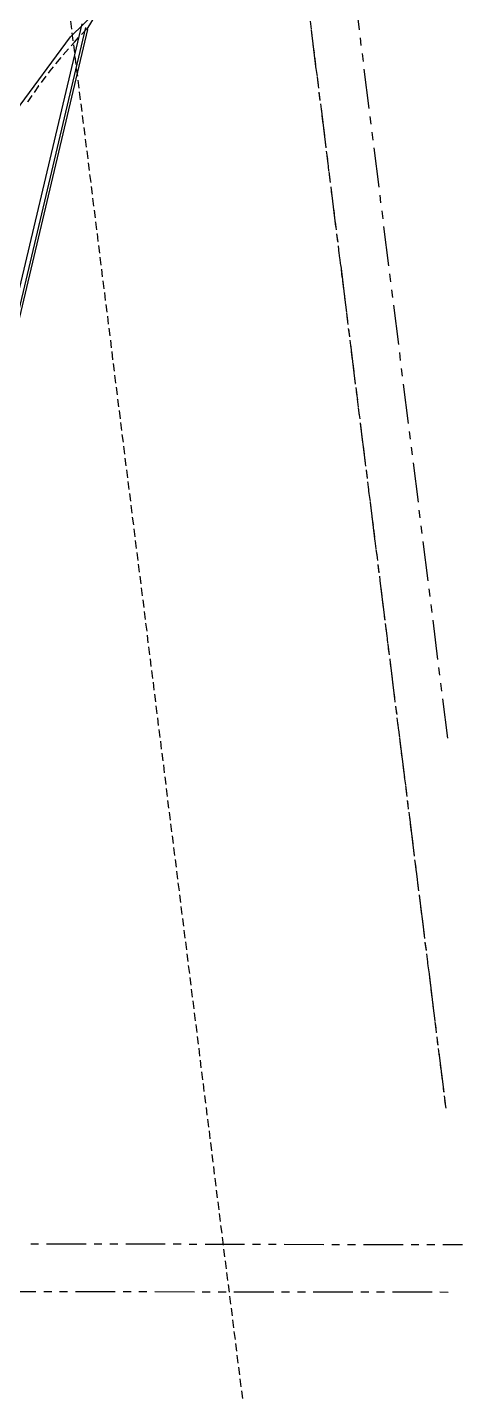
# Model space of a CAD drawing. Header units: feet. Extents: x -84 to 198, y -22 to 181.
# Drawn here: x 133.7 to 161.1, y -0.1 to 86.3 of the extents above; entities that cross this region are included whole.
import ezdxf

# ---------------------------------------------------------------- set-up
doc = ezdxf.new("R2010")
doc.units = ezdxf.units.FT
doc.layers.add('A-AREA-COMUN', color=252, linetype='CONTINUOUS')
doc.layers.add('A-LINEA', color=7, linetype='CONTINUOUS')

msp = doc.modelspace()

# ---------------------------------------------------------------- linework, layer by layer
at = {"layer": 'A-AREA-COMUN'}
msp.add_lwpolyline([(132.928, 81.0133), (136.4, 85.7244), (138.88, 88.16), (138.96, 88.8), (139.68, 89.7244), (140.24, 89.8844), (141.92, 92.5333), (143.2, 95.1289), (144.16, 97.7244), (145.952, 104.5689), (147.168, 110.9333), (147.712, 116.0178), (146.912, 109.8489), (146, 105.3689), (144.72, 105.3689), (138.64, 106.7733), (138.48, 106.5244), (137.792, 106.5244), (137.76, 106.2933), (136.72, 106.2933), (135.488, 106.6133), (135.36, 106.1689), (133.568, 106.1689)], dxfattribs=at)
at = {"layer": 'A-LINEA'}
for p, q in [((137.4514, 86.2068), (144.4985, 97.8196)), ((137.4514, 86.2068), (144.4985, 97.8196)), ((137.4514, 86.2068), (144.4985, 97.8196)), ((137.4514, 86.2068), (144.4985, 97.8196)), ((154.2933, 88.6444), (154.6, 86.1644)), ((137.1004, 86.5542), (130.2222, 57.4874)), ((137.1004, 86.5542), (130.2222, 57.4874)), ((137.1004, 86.5542), (130.2222, 57.4874)), ((137.1004, 86.5542), (130.2222, 57.4874)), ((137.1004, 86.5542), (130.2222, 57.4874)), ((137.1004, 86.5542), (130.2222, 57.4874)), ((136.3867, 86.7244), (136.4533, 86.2178)), ((151.5067, 86.7111), (151.5733, 86.2044)), ((137.3338, 86.3163), (130.5375, 57.5956)), ((137.3338, 86.3163), (130.5375, 57.5956)), ((137.3338, 86.3163), (130.5375, 57.5956)), ((137.3338, 86.3163), (130.5375, 57.5956)), ((137.3338, 86.3163), (130.5375, 57.5956)), ((137.3338, 86.3163), (130.5375, 57.5956)), ((137.4552, 86.2021), (130.7014, 57.6475)), ((137.4552, 86.2021), (130.7014, 57.6475)), ((137.4552, 86.2021), (130.7014, 57.6475)), ((137.4552, 86.2021), (130.7014, 57.6475)), ((136.48, 85.9778), (136.5467, 85.4844)), ((136.64, 85.3911), (136.9067, 85.6978)), ((137.08, 85.8844), (137.4133, 86.2444)), ((151.5733, 86.1644), (151.88, 83.6844)), ((151.6, 85.9644), (151.6667, 85.4711)), ((154.6667, 85.6711), (154.72, 85.1778)), ((136.2667, 84.9778), (135.9333, 84.6044)), ((136.64, 85.3911), (136.44, 85.1644)), ((136.5733, 85.2311), (136.64, 84.7378)), ((151.6933, 85.2178), (151.76, 84.7244)), ((135.7733, 84.4178), (135.4533, 84.0311)), ((136.6667, 84.4844), (136.7333, 83.9911)), ((151.7867, 84.4711), (151.8533, 83.9778)), ((154.7867, 84.6844), (154.8533, 84.1778)), ((134.84, 83.2444), (134.5333, 82.8444)), ((136.76, 83.7378), (136.8267, 83.2444)), ((136.8533, 82.9911), (136.92, 82.4978)), ((151.88, 83.7244), (151.9467, 83.2311)), ((151.9467, 83.1911), (152.0133, 82.6978)), ((151.9733, 82.9911), (152.04, 82.4844)), ((154.9067, 83.6844), (155.2133, 81.2044)), ((136.9467, 82.2578), (137.0133, 81.7511)), ((152.0667, 82.2444), (152.1333, 81.7511)), ((152.0667, 82.2044), (152.1333, 81.7111)), ((137.04, 81.5111), (137.1067, 81.0178)), ((152.16, 81.4978), (152.2267, 81.0044)), ((137.1333, 80.7644), (137.2, 80.2711)), ((152.2, 81.2044), (152.5067, 78.7244)), ((152.2533, 80.7511), (152.32, 80.2578)), ((155.28, 80.7111), (155.3467, 80.2178)), ((137.2267, 80.0178), (137.2933, 79.5244)), ((152.3467, 80.0044), (152.4133, 79.5111)), ((155.4, 79.7111), (155.4667, 79.2178)), ((137.32, 79.2711), (137.3867, 78.7778)), ((152.44, 79.2578), (152.5067, 78.7644)), ((155.5333, 78.7244), (155.84, 76.2444)), ((137.4133, 78.5378), (137.48, 78.0311)), ((152.5333, 78.5244), (152.6, 78.0178)), ((152.5733, 78.2311), (152.6267, 77.7378)), ((137.5067, 77.7911), (137.5733, 77.2978)), ((137.6, 77.0444), (137.6667, 76.5511)), ((152.6267, 77.7778), (152.68, 77.2844)), ((152.6933, 77.2444), (152.76, 76.7378)), ((152.72, 77.0311), (152.7733, 76.5378)), ((137.6933, 76.2978), (137.76, 75.8044)), ((152.8133, 76.2844), (152.8667, 75.7911)), ((152.8133, 76.2444), (153.12, 73.7644)), ((137.7867, 75.5511), (137.8533, 75.0578)), ((152.9067, 75.5378), (152.96, 75.0444)), ((155.9067, 75.7511), (155.96, 75.2578)), ((137.88, 74.8044), (137.9467, 74.3111)), ((153, 74.8044), (153.0533, 74.2978)), ((156.0267, 74.7511), (156.0933, 74.2578)), ((137.9733, 74.0711), (138.04, 73.5644)), ((153.0933, 74.0578), (153.1467, 73.5644)), ((156.1467, 73.7644), (156.4533, 71.2844)), ((138.0667, 73.3244), (138.12, 72.8311)), ((153.1867, 73.3111), (153.24, 72.8178)), ((153.1867, 73.2711), (153.2533, 72.7778)), ((138.16, 72.5778), (138.2133, 72.0844)), ((138.2533, 71.8311), (138.3067, 71.3378)), ((153.28, 72.5644), (153.3333, 72.0711)), ((153.3067, 72.2711), (153.3733, 71.7778)), ((153.3733, 71.8178), (153.4267, 71.3244)), ((138.3467, 71.0844), (138.4, 70.5911)), ((153.44, 71.2844), (153.7467, 68.8044)), ((153.4667, 71.0711), (153.52, 70.5778)), ((138.44, 70.3511), (138.4933, 69.8444)), ((153.56, 70.3378), (153.6133, 69.8311)), ((156.52, 70.7911), (156.5867, 70.2844)), ((138.5333, 69.6044), (138.5867, 69.1111)), ((153.6533, 69.5911), (153.7067, 69.0978)), ((156.64, 69.7911), (156.7067, 69.2978)), ((138.6267, 68.8578), (138.68, 68.3644)), ((153.7467, 68.8444), (153.8, 68.3511)), ((153.8133, 68.3111), (153.8667, 67.8178)), ((156.7733, 68.8044), (157.08, 66.3244)), ((138.72, 68.1111), (138.7733, 67.6178)), ((153.8267, 68.0978), (153.8933, 67.6044)), ((138.8133, 67.3644), (138.8667, 66.8711)), ((138.9067, 66.6178), (138.96, 66.1244)), ((153.92, 67.3511), (153.9867, 66.8578)), ((153.9333, 67.3111), (153.9867, 66.8178)), ((154.0133, 66.6178), (154.08, 66.1111)), ((139, 65.8844), (139.0533, 65.3778)), ((154.0533, 66.3244), (154.36, 63.8444)), ((154.1067, 65.8711), (154.1733, 65.3644)), ((157.1467, 65.8311), (157.2, 65.3244)), ((139.0933, 65.1378), (139.1467, 64.6444)), ((154.2, 65.1244), (154.2667, 64.6311)), ((157.2667, 64.8311), (157.32, 64.3378)), ((139.1733, 64.3911), (139.24, 63.8978)), ((154.2933, 64.3778), (154.36, 63.8844)), ((139.2667, 63.6444), (139.3333, 63.1511)), ((154.3867, 63.6311), (154.4533, 63.1378)), ((154.4267, 63.3511), (154.4933, 62.8444)), ((157.3867, 63.8444), (157.6933, 61.3644)), ((139.36, 62.8978), (139.4267, 62.4044)), ((154.48, 62.8844), (154.5467, 62.3911)), ((154.5467, 62.3511), (154.6133, 61.8578)), ((139.4533, 62.1644), (139.52, 61.6578)), ((139.5467, 61.4178), (139.6133, 60.9111)), ((154.5733, 62.1511), (154.64, 61.6444)), ((154.6667, 61.4044), (154.7333, 60.9111)), ((139.64, 60.6711), (139.7067, 60.1778)), ((154.68, 61.3644), (154.9867, 58.8844)), ((154.76, 60.6578), (154.8267, 60.1644)), ((157.76, 60.8578), (157.8267, 60.3644)), ((139.7333, 59.9244), (139.8, 59.4311)), ((154.8533, 59.9111), (154.92, 59.4178)), ((157.88, 59.8711), (157.9467, 59.3778)), ((139.8267, 59.1778), (139.8933, 58.6844)), ((154.9467, 59.1644), (155.0133, 58.6711)), ((158.0133, 58.8844), (158.32, 56.3911)), ((139.92, 58.4311), (139.9867, 57.9378)), ((155.04, 58.4311), (155.1067, 57.9244)), ((155.04, 58.3911), (155.1067, 57.8844)), ((140.0133, 57.6978), (140.08, 57.1911)), ((155.1333, 57.6844), (155.2, 57.1778)), ((155.1733, 57.3911), (155.2267, 56.8978)), ((140.1067, 56.9511), (140.1733, 56.4578)), ((140.2, 56.2044), (140.2667, 55.7111)), ((155.2267, 56.9378), (155.2933, 56.4444)), ((155.2933, 56.4044), (155.6, 53.9244)), ((155.32, 56.1911), (155.3867, 55.6978)), ((140.2933, 55.4578), (140.36, 54.9644)), ((155.4133, 55.4444), (155.48, 54.9511)), ((158.3733, 55.8978), (158.44, 55.4044)), ((140.3867, 54.7111), (140.4533, 54.2178)), ((155.5067, 54.6978), (155.5733, 54.2044)), ((158.5067, 54.9111), (158.56, 54.4178)), ((140.48, 53.9778), (140.5467, 53.4711)), ((155.6, 53.9644), (155.6667, 53.4578)), ((158.6267, 53.9111), (158.9333, 51.4311)), ((140.5733, 53.2311), (140.64, 52.7244)), ((155.6667, 53.4178), (155.7333, 52.9244)), ((155.6933, 53.2178), (155.76, 52.7244)), ((140.6667, 52.4844), (140.7333, 51.9911)), ((155.7867, 52.4711), (155.8533, 51.9778)), ((155.7867, 52.4311), (155.8533, 51.9378)), ((140.76, 51.7378), (140.8267, 51.2444)), ((155.88, 51.7244), (155.9333, 51.2311)), ((155.92, 51.4444), (156.2267, 48.9511)), ((140.8533, 50.9911), (140.92, 50.4978)), ((140.9467, 50.2444), (141.0133, 49.7511)), ((155.9733, 50.9778), (156.0267, 50.4844)), ((156.0667, 50.2311), (156.12, 49.7378)), ((159, 50.9378), (159.0667, 50.4444)), ((141.04, 49.5111), (141.1067, 49.0044)), ((156.16, 49.4978), (156.2133, 48.9911)), ((159.12, 49.9511), (159.1867, 49.4444)), ((141.1333, 48.7644), (141.2, 48.2711)), ((156.2533, 48.7511), (156.3067, 48.2578)), ((156.28, 48.4578), (156.3467, 47.9644)), ((159.2533, 48.9511), (159.56, 46.4711)), ((141.2267, 48.0178), (141.28, 47.5244)), ((156.3467, 48.0044), (156.4, 47.5111)), ((141.32, 47.2711), (141.3733, 46.7778)), ((156.4133, 47.4711), (156.4667, 46.9778)), ((156.44, 47.2578), (156.4933, 46.7644)), ((141.4133, 46.5244), (141.4667, 46.0311)), ((156.5333, 46.5111), (156.5867, 46.0178)), ((156.5333, 46.4711), (156.84, 43.9911)), ((159.6133, 45.9778), (159.68, 45.4844)), ((141.5067, 45.7778), (141.56, 45.2844)), ((141.6, 45.0444), (141.6533, 44.5378)), ((156.6267, 45.7778), (156.68, 45.2711)), ((156.72, 45.0311), (156.7733, 44.5378)), ((159.7467, 44.9911), (159.8, 44.4844)), ((141.6933, 44.2978), (141.7467, 43.8044)), ((156.8133, 44.2844), (156.8667, 43.7911)), ((141.7867, 43.5511), (141.84, 43.0578)), ((156.9067, 43.5378), (156.96, 43.0444)), ((156.9067, 43.4978), (156.9733, 43.0044)), ((159.8667, 43.9911), (160.1733, 41.5111)), ((141.88, 42.8044), (141.9333, 42.3111)), ((156.9867, 42.7911), (157.0533, 42.2978)), ((157.0267, 42.5111), (157.0933, 42.0044)), ((141.9733, 42.0578), (142.0267, 41.5644)), ((157.08, 42.0444), (157.1467, 41.5511)), ((157.1467, 41.5111), (157.4667, 39.0311)), ((142.0667, 41.3244), (142.12, 40.8178)), ((157.1733, 41.3111), (157.24, 40.8044)), ((142.16, 40.5778), (142.2133, 40.0844)), ((142.2533, 39.8311), (142.3067, 39.3378)), ((157.2667, 40.5644), (157.3333, 40.0711)), ((157.36, 39.8178), (157.4267, 39.3244)), ((142.3467, 39.0844), (142.4, 38.5911)), ((157.4533, 39.0711), (157.52, 38.5778)), ((142.4267, 38.3378), (142.4933, 37.8444)), ((157.52, 38.5378), (157.5867, 38.0444)), ((157.5467, 38.3244), (157.6133, 37.8311)), ((142.52, 37.5911), (142.5867, 37.0978)), ((157.64, 37.5911), (157.7067, 37.0844)), ((157.6533, 37.5511), (157.7067, 37.0444)), ((142.6133, 36.8578), (142.68, 36.3511)), ((157.7333, 36.8444), (157.8, 36.3511)), ((157.7733, 36.5511), (158.08, 34.0711)), ((142.7067, 36.1111), (142.7733, 35.6178)), ((157.8267, 36.0978), (157.8933, 35.6044)), ((142.8, 35.3644), (142.8667, 34.8711)), ((142.8933, 34.6178), (142.96, 34.1244)), ((157.92, 35.3511), (157.9867, 34.8578)), ((158.0133, 34.6044), (158.08, 34.1111)), ((142.9867, 33.8711), (143.0533, 33.3778)), ((158.1067, 33.8578), (158.1733, 33.3644)), ((143.08, 33.1378), (143.1467, 32.6311)), ((158.1467, 33.5778), (158.2, 33.0844)), ((158.2, 33.1244), (158.2667, 32.6178)), ((143.1733, 32.3911), (143.24, 31.8978)), ((158.2667, 32.5778), (158.3333, 32.0844)), ((158.2933, 32.3778), (158.36, 31.8844)), ((143.2667, 31.6444), (143.3333, 31.1511)), ((158.3867, 31.6311), (158.4533, 31.1378)), ((158.3867, 31.5911), (158.7067, 29.1111)), ((143.36, 30.8978), (143.4267, 30.4044)), ((158.48, 30.8844), (158.5467, 30.3911)), ((143.4533, 30.1511), (143.52, 29.6578)), ((143.5467, 29.4044), (143.6133, 28.9111)), ((158.5733, 30.1378), (158.64, 29.6444)), ((158.6667, 29.4044), (158.7333, 28.8978)), ((143.64, 28.6711), (143.7067, 28.1644)), ((158.76, 28.6578), (158.8267, 28.1644)), ((158.76, 28.6178), (158.8267, 28.1244)), ((143.7333, 27.9244), (143.8, 27.4311)), ((158.8533, 27.9111), (158.92, 27.4178)), ((143.8267, 27.1778), (143.8933, 26.6844)), ((158.8933, 27.6178), (158.9467, 27.1244)), ((158.9467, 27.1644), (159.0133, 26.6711)), ((143.92, 26.4311), (143.9867, 25.9378)), ((159.0133, 26.6311), (159.32, 24.1511)), ((159.04, 26.4178), (159.1067, 25.9244)), ((144.0133, 25.6844), (144.08, 25.1911)), ((159.1333, 25.6711), (159.1867, 25.1778)), ((144.1067, 24.9511), (144.1733, 24.4444)), ((144.2, 24.2044), (144.2667, 23.6978)), ((159.2267, 24.9378), (159.28, 24.4311)), ((144.2933, 23.4578), (144.36, 22.9644)), ((159.32, 24.1911), (159.3733, 23.6978)), ((159.3867, 23.6578), (159.44, 23.1511)), ((159.4133, 23.4444), (159.4667, 22.9511)), ((144.3867, 22.7111), (144.4533, 22.2178)), ((159.5067, 22.6978), (159.56, 22.2044)), ((159.5067, 22.6578), (159.5733, 22.1644)), ((144.48, 21.9644), (144.5333, 21.4711)), ((159.6, 21.9511), (159.6533, 21.4578)), ((159.6267, 21.6711), (159.9467, 19.1911)), ((144.5733, 21.2178), (144.6267, 20.7244)), ((159.6933, 21.2178), (159.7467, 20.7111)), ((144.6667, 20.4844), (144.72, 19.9778)), ((159.7867, 20.4711), (159.84, 19.9644)), ((144.76, 19.7378), (144.8133, 19.2444)), ((159.88, 19.7244), (159.9333, 19.2311)), ((144.8533, 18.9911), (144.9067, 18.4978)), ((144.9467, 18.2444), (145, 17.7511)), ((159.9733, 18.9778), (160.0267, 18.4844)), ((160, 18.6844), (160.0667, 18.1911)), ((145.04, 17.4978), (145.0933, 17.0044)), ((145.1333, 16.7644), (145.1867, 16.2578)), ((145.2267, 16.0178), (145.28, 15.5111)), ((145.32, 15.2711), (145.3733, 14.7778)), ((145.4133, 14.5244), (145.4667, 14.0311)), ((145.5067, 13.7778), (145.56, 13.2844)), ((145.5867, 13.0311), (145.6533, 12.5378)), ((145.68, 12.2978), (145.7467, 11.7911)), ((145.7733, 11.5511), (145.84, 11.0578)), ((145.8667, 10.8044), (145.9333, 10.3111)), ((133.88, 9.6444), (134.3733, 9.6444)), ((134.88, 9.6444), (137.3733, 9.6311)), ((137.88, 9.6311), (138.3733, 9.6311)), ((138.88, 9.6311), (139.3733, 9.6311)), ((139.88, 9.6311), (142.3733, 9.6311)), ((142.88, 9.6311), (143.3733, 9.6311)), ((143.88, 9.6178), (144.3733, 9.6178)), ((144.88, 9.6178), (147.3733, 9.6178)), ((145.96, 10.0578), (146.0267, 9.5644)), ((147.88, 9.6178), (148.3733, 9.6178)), ((148.88, 9.6178), (149.3733, 9.6178)), ((149.88, 9.6178), (152.3733, 9.6044)), ((152.88, 9.6044), (153.3733, 9.6044)), ((153.88, 9.6044), (154.3733, 9.6044)), ((154.88, 9.6044), (157.3733, 9.6044)), ((157.88, 9.6044), (158.3733, 9.6044)), ((158.88, 9.6044), (159.3733, 9.6044)), ((159.88, 9.6044), (161.1333, 9.5911)), ((146.0533, 9.3111), (146.12, 8.8178)), ((146.1467, 8.5644), (146.2133, 8.0711)), ((146.24, 7.8311), (146.3067, 7.3244)), ((146.3333, 7.0844), (146.4, 6.5911)), ((131.7067, 6.6444), (134.2133, 6.6444)), ((134.7067, 6.6444), (135.2133, 6.6311)), ((135.7067, 6.6311), (136.2133, 6.6311)), ((136.7067, 6.6311), (139.2133, 6.6311)), ((139.7067, 6.6311), (140.2133, 6.6311)), ((140.7067, 6.6311), (141.2133, 6.6311)), ((141.7067, 6.6311), (144.2133, 6.6178)), ((144.7067, 6.6178), (145.2133, 6.6178)), ((145.7067, 6.6178), (146.2133, 6.6178)), ((146.4267, 6.3378), (146.4933, 5.8444)), ((146.7067, 6.6178), (149.2133, 6.6178)), ((149.7067, 6.6178), (150.2133, 6.6178)), ((150.7067, 6.6178), (151.2133, 6.6178)), ((151.7067, 6.6178), (154.2133, 6.6044)), ((154.7067, 6.6044), (155.2133, 6.6044)), ((155.7067, 6.6044), (156.2133, 6.6044)), ((156.7067, 6.6044), (159.2133, 6.6044)), ((159.7067, 6.6044), (160.2133, 6.5911)), ((146.52, 5.5911), (146.5867, 5.0978)), ((146.6133, 4.8444), (146.68, 4.3511)), ((146.7067, 4.1111), (146.7733, 3.6044)), ((146.8, 3.3644), (146.8667, 2.8711)), ((146.8933, 2.6178), (146.96, 2.1244)), ((146.9867, 1.8711), (147.0533, 1.3778)), ((147.08, 1.1244), (147.1467, 0.6311)), ((147.1733, 0.3778), (147.24, -0.1156))]:
    msp.add_line(p, q, dxfattribs=at)
for points in [[(135.2933, 83.8444), (135.08, 83.5778), (134.9867, 83.4444)], [(134.3867, 82.6444), (134.3733, 82.6311), (134.0933, 82.2311)], [(133.96, 82.0311), (133.6933, 81.6444), (133.68, 81.6178)]]:
    msp.add_lwpolyline(points, dxfattribs=at)

doc.saveas('drawing.dxf')
